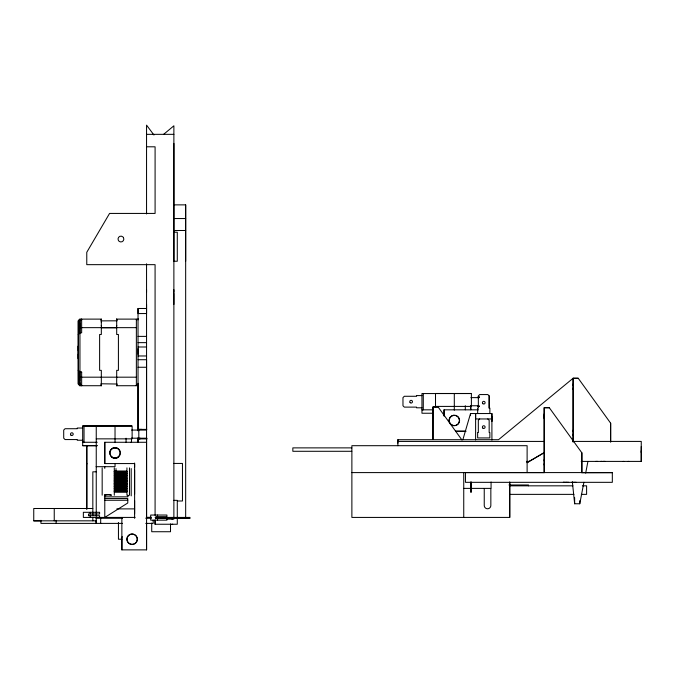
<?xml version="1.0" encoding="UTF-8"?>
<svg xmlns="http://www.w3.org/2000/svg" width="675" height="675" viewBox="0 0 675 675"><rect width="100%" height="100%" fill="white"/><g stroke="black" fill="none" stroke-linecap="round" stroke-linejoin="round"><path stroke-width="1.01" d="M101.326 377.072L101.326 385.72L79.912 385.712L79.945 371.849L81.658 372.246M79.945 323.73L79.945 328.421M79.945 384.016L81.65 385.712L81.658 372.06L79.954 372.06M97.04 445.686L82.704 445.686L82.679 426.001L132.123 425.925L132.123 438.851L96.247 438.86M86.797 445.686L86.797 509.102L86.797 445.407M134.62 463.565L104.785 463.565L104.785 442.277L146.568 442.277M116.699 377.072L116.657 385.72L136.367 385.72L137.506 384.581M116.699 321.342L116.657 319.115L136.367 319.115L136.367 385.72L136.325 385.071M121.863 517.421L121.863 549.872L146.568 549.872L146.576 438.109M134.62 518.349L134.62 463.033M134.62 513.7L134.62 500.614M134.612 494.167L134.612 470.264M134.62 467.21L134.62 464.138M138.029 438.109L138.029 442.429M138.029 430.81L138.029 308.483L146.576 308.483M138.021 354.409L138.021 348.595M138.029 319.908L138.029 318.549M138.029 308.483L138.029 313.571L146.576 313.538L146.568 304.433M139.118 438.877L139.118 438.202M140.096 438.202L140.096 438.877L138.746 438.877L146.796 438.877L146.77 438.202M146.576 429.773L146.576 359.716L138.029 359.716M146.551 292.258L146.551 289.693M155.09 524.247L155.09 520.155L155.09 524.247L177.289 524.247L177.289 500.344L173.872 500.344M163.628 134.342L173.88 125.803L173.872 519.126L166.565 519.126M185.667 261.25L185.667 204.871L173.433 204.871M397.879 443.129L397.879 439.712L498.513 439.712L573.117 378.262L578.222 378.253L610.647 423.183L610.647 442.117L610.639 423.183M444.049 409.826L444.049 415.91L444.049 409.826L478.524 409.826M478.373 406.434L477.9 405.759M491.915 418.255L491.889 413.539L470.526 413.539L462.864 439.72M527.116 472.601L527.116 445.694L351.877 445.694L351.877 517.43L509.743 517.421L509.743 482.11M544.193 472.635L544.202 407.717L549.307 407.717L581.732 452.647L581.732 472.627L612.326 472.601L612.326 482.33L465.455 482.33L465.455 472.584L544.193 472.635L544.202 452.647L527.108 462.637L544.202 452.647M573.117 442.125L573.117 378.253L578.222 378.262M641.25 452.545L641.25 446.546M79.945 381.105L79.945 376.675M81.616 319.764L81.616 319.123L79.945 320.819L79.945 332.986L81.658 332.775L81.65 319.191M101.326 383.493L101.326 384.016M116.657 383.78L116.699 385.72L116.699 383.493M136.325 319.764L136.367 319.115M432.996 414.104C432.937 409.32 432.945 421.47 432.996 416.821M544.202 459.65L544.202 460.949M544.202 465.041L544.202 463.742M573.117 389.399L573.117 388.133M573.117 384.05L573.117 385.408M573.117 435.586L573.117 434.278M573.117 430.186L573.117 431.485M79.954 332.589L78.3 334.69L78.266 320.819L79.912 319.123L101.326 319.115L101.326 322.237M79.954 372.246L78.258 370.145L78.292 384.016L79.912 385.712L79.945 382.084M86.797 463.404L86.797 464.012M101.326 321.342L101.292 319.115L101.284 320.878L116.691 320.811L116.691 319.115L116.699 325.882M81.658 385.712L81.616 385.071M572.349 481.798L574.644 503.761L579.766 503.761L583.9 482.304M585.681 473.099L587.849 461.86M479.68 418.956L478.322 420.314L478.322 432.515L477.638 432.515L477.647 437.94L489.847 437.94L489.839 432.515L489.164 432.515L489.164 420.314L487.806 418.956M171.99 519.126L172.682 519.126M171.998 524.247L172.682 524.247M605.138 461.396L603.264 461.388M576.222 482.321L573.64 482.313M151.301 517.404L146.568 517.421L146.551 263.798M566.789 482.33L563.372 482.321L564.072 482.33M146.551 134.342L173.88 134.342M146.551 146.787L155.09 146.812L155.09 213.427L109.569 213.427L86.771 252.29L86.771 264.659L155.081 264.659L155.09 515.312M173.897 218.54L185.667 218.54M173.897 230.496L185.667 230.496M173.88 232.208L177.289 232.208L177.289 261.242L173.88 261.242L173.88 143.404M81.658 327.653L136.367 327.653M101.326 327.763L116.699 327.763M138.029 336.386L146.576 336.386M138.029 342.638L146.576 342.638M138.029 346.992L146.576 346.992M138.029 355.97L146.576 355.97M138.029 367.259L146.576 367.259M81.658 377.182L136.367 377.182M101.292 383.78L116.699 384.016M421.959 395.601L416.526 395.592L416.534 396.276L404.325 396.276L402.967 397.626L402.975 405.768L404.333 407.118L416.534 407.118L416.534 407.801L421.959 407.801M479.191 396.951L478.001 396.951M478.373 397.626L477.9 397.626M470.897 397.626L479.191 397.626M470.897 405.759L479.191 405.759M435.51 406.409L471.386 406.409L471.386 393.483L435.51 393.483L435.51 407.076M479.36 406.434L477.9 406.434L479.191 406.434M438.1 406.949L432.996 406.949L432.97 439.4L432.996 406.949L438.1 406.957L461.962 440.007M477.672 413.539L477.655 408.113L478.347 408.113L478.339 395.913L479.706 394.563L487.839 394.563L489.189 395.913L489.181 408.113L489.873 408.113L489.873 413.539M433.384 409.826L421.959 409.826L421.934 393.559L470.745 393.559M433.536 413.243L421.959 413.243L421.959 409.826L423.293 409.826L423.293 393.559M491.881 418.956L475.613 418.956L475.622 413.539L475.613 439.973M82.704 426.001L131.507 426.009M82.696 428.034L77.262 428.034L77.271 428.718L65.062 428.718L63.703 430.068L63.72 438.202L65.07 439.56L77.271 439.56L77.271 440.235L82.696 440.235M141.792 429.384L138.645 429.393L146.77 429.393M138.814 430.068L138.814 438.202M131.633 430.068L146.298 430.068M455.473 431.114L465.868 431.123M455.482 431.342L465.868 431.342M131.633 438.202L146.568 438.202M146.298 438.877L146.77 438.877M397.879 441.425L544.32 441.425M572.771 441.425L641.25 441.416L641.25 461.405L581.2 461.405M97.234 442.277L82.679 442.268L83.43 442.268M130.756 442.268L131.507 442.277L131.482 438.202M82.704 445.686L97.234 445.686M351.793 447.879L292.84 447.879L292.84 451.288L351.793 451.288M623.219 461.405L623.725 461.405M628.678 461.405L628.172 461.405M526.416 461.405L529.571 461.405M600.834 461.396L602.058 461.396M173.492 463.438L182.461 463.438L182.461 500.993L177.483 500.993M96.078 466.687L115.037 466.687L115.037 463.607M114.294 471.218L126.934 471.218M114.294 471.31L126.934 471.327M114.294 471.487L126.934 471.487M96.247 471.817L92.829 471.817L92.829 515.692M114.294 471.96L126.934 471.96M114.294 472.357L126.934 472.357M351.877 472.601L612.326 472.584L581.723 472.618L581.723 452.647L581.723 472.618M114.294 473.875L126.934 473.875M114.294 474.272L126.934 474.272M114.294 475.487L126.934 475.487M114.294 475.673L126.934 475.673M114.294 476.103L126.934 476.103M114.294 476.913L126.934 476.913M114.294 477.875L126.934 477.875M114.294 478.043L126.934 478.043M114.294 478.963L126.934 478.887M114.294 479.09L126.934 479.09M114.294 480.001L126.934 480.001M114.294 480.625L126.934 480.625M114.294 480.76L126.934 480.76M114.294 481.663L126.934 481.663M114.294 481.781L126.934 481.781M114.294 482.313L126.934 482.313M571.911 482.321L573.134 482.321M114.294 483.241L126.934 483.241M114.294 483.46L126.934 483.46M114.294 483.545L126.934 483.545M114.294 484.414L126.934 484.414M114.294 484.583L126.934 484.583M508.942 484.979L528.5 484.979L528.5 485.831M114.294 485.468L126.934 485.468M509.633 485.831L572.915 485.831M582.39 485.831L586.6 485.831L586.6 494.37L581.335 494.37M114.294 486.143L126.934 486.11M114.294 486.312L126.934 486.312M114.294 486.894L126.934 486.894M114.294 487.08L126.934 487.08M114.294 488.236L126.934 488.236M463.742 488.388L491.071 488.388L491.071 481.984M114.294 488.843L126.934 488.843M114.294 488.919L126.934 488.919M114.294 489.029L126.934 489.029M114.294 490.354L126.934 490.354M114.294 490.801L126.934 490.801M114.294 491.602L126.934 491.602M114.294 491.763L126.934 491.788M114.294 491.873L126.934 491.873M509.743 494.37L573.961 494.37M104.785 496.851L127.778 496.851L127.778 495.07M104.785 498.555L127.778 498.555L127.778 502.993L104.785 517.421L104.785 494.64M104.785 500.259L127.778 500.259M92.829 508.494L33.75 508.494L33.75 520.838L96.247 520.83M116.826 508.882L134.62 508.882M156.026 517.404L157.908 517.404M135.084 517.421L83.362 517.43L83.362 512.3L99.596 512.3L99.596 514.013L88.492 514.013L88.492 515.717L99.596 515.717L99.571 517.43M146.264 517.421L150.457 517.421M155.09 517.421L189.987 517.43L189.987 518.451L155.824 518.451L155.824 516.746L166.928 516.746L166.911 515.033L150.702 515.033L150.702 520.155L166.928 520.155L166.928 518.451M95.951 518.273L122.445 518.273M145.775 518.273L151.318 518.273M155.697 518.273L157.79 518.273M166.177 518.273L174.563 518.273M176.943 518.273L189.236 518.273L189.236 517.421M33.75 520.838L41.006 520.83M122.563 523.395L40.922 523.395L40.922 520.324M145.775 523.395L153.174 523.395L153.174 520.324M478.373 396.951L479.36 396.951M549.307 407.725L544.177 407.717L544.193 453.777M595.713 461.413L597.62 461.396M566.713 482.321L568.696 482.321M491.889 413.539L491.915 440.108M79.945 385.712L78.292 384.016L78.258 334.69L78.292 320.819L79.945 319.123L79.954 377.182M153.959 135.017L146.551 125.128L146.551 213.975M544.16 416.948L544.151 415.513M101.292 385.644L101.284 383.957M116.657 385.644L116.657 383.957M641.25 450.816L641.25 461.405M544.202 413.876L544.168 418.601M491.906 419.664C491.923 426.001 491.881 412.712 491.915 417.606M101.326 321.612L101.326 325.882M78.283 350.764L78.283 346.013L78.283 358.822L78.275 354.071M579.766 500.715L579.766 503.761M574.644 497.669L574.644 503.761M573.117 378.262L573.117 440.016M509.743 482.153L509.743 517.421M490.843 488.877L490.843 505.474A3.299 3.299 0 0 1 487.544 508.773A3.299 3.299 0 0 1 484.245 505.474L484.245 488.877M489.189 395.913L489.189 408.113M471.428 481.984L471.428 492.235L470.576 492.235L470.576 481.984M470.77 405.768L470.77 409.835L470.745 405.759M470.526 413.539L470.526 415.623M465.311 405.759L465.311 409.826M463.742 472.677L463.742 517.43M454.3 393.483L454.309 410.181M397.879 439.72L397.879 445.702M185.667 204.871L185.667 517.43M173.872 289.693L173.872 292.258M173.872 293.423L173.872 304.442M170.505 523.935L170.505 531.731L151.723 531.731L151.723 523.133M163.679 517.43L163.679 518.451M163.578 517.43L163.578 518.451M163.266 517.43L163.266 518.451M162.768 517.43L162.768 518.451M162.127 517.43L162.127 518.451M161.384 517.43L161.384 518.451M160.608 517.43L160.608 518.451M157.537 515.033L157.537 516.746M157.537 517.43L157.537 520.155M146.568 522.737L146.568 549.872M138.029 383.324L138.029 430.54M138.029 437.898L138.029 442.1M131.203 468.551L131.203 495.88M129.49 467.876L129.49 495.205M128.638 495.416L128.638 495.88M126.934 467.876L126.934 495.205M126.056 438.202L126.056 442.268M121.88 539.401L121.88 549.872M118.446 522.467L118.446 539.224L121.863 539.224A10.243 10.243 0 0 1 122.217 536.574M116.699 325.443L116.699 334.488L118.412 334.488L118.412 370.347L116.699 370.347L116.699 377.182M116.665 319.115L116.665 320.819M115.999 468.568L115.999 470.694M115.028 425.933L115.037 442.623M114.294 467.893L114.294 495.188M104.785 442.277L104.785 463.565M104.785 466.687L104.785 468.399M102.17 467.893L102.17 495.188M101.326 325.443L101.326 334.488L99.622 334.488L99.622 370.347L101.326 370.347L101.326 377.182M101.292 384.016L101.317 385.72M100.685 518.273L100.685 523.395M96.247 425.933L96.247 516.383M96.247 517.421L96.247 523.395M96.078 520.324L96.078 523.395M92.829 517.75L92.829 520.83M90.197 512.3L90.197 514.013M90.197 515.717L90.197 517.43M84.029 426.001L84.029 442.268M78.258 334.488L78.258 370.347M56.118 520.324L56.118 523.395M54.245 508.494L54.245 520.838M118.336 457.178A5.29 5.29 0 0 1 111.89 457.279M110.126 451.077A5.29 5.29 0 0 1 110.793 449.871M111.755 448.883A5.29 5.29 0 0 1 119.197 449.744M104.844 495.138L106.422 494.885A3.223 1.097 0 0 1 109.873 494.885L111.485 495.188A3.417 0.599 0 0 0 108.143 494.691A3.417 0.599 0 0 0 104.828 495.138M126.934 473.648L114.294 473.648L126.934 473.69M123.449 237.592L122.985 236.984A2.902 2.902 0 0 0 118.42 240.494L118.876 241.093A2.902 2.902 0 0 0 123.449 237.592M451.744 424.913A5.122 5.122 0 0 0 459.422 420.474A5.122 5.122 0 0 0 451.744 416.036A5.122 5.122 0 0 0 451.744 424.913M451.651 425.056A5.29 5.29 0 0 0 459.591 420.474A5.29 5.29 0 0 0 451.651 415.884A5.29 5.29 0 0 0 451.651 425.056M410.155 402.654A1.358 1.358 0 0 0 412.417 402.047A1.358 1.358 0 0 0 410.763 400.385A1.358 1.358 0 0 0 410.155 402.654M112.396 457.507A5.29 5.29 0 0 0 120.336 452.917A5.29 5.29 0 0 0 112.396 448.335A5.29 5.29 0 0 0 112.396 457.507M128.647 543.223A5.29 5.29 0 0 0 137.312 540.228A5.29 5.29 0 0 0 130.393 534.22A5.29 5.29 0 0 0 128.647 543.223M129.558 543.662A5.122 5.122 0 0 0 137.244 539.224A5.122 5.122 0 0 0 129.558 534.786A5.122 5.122 0 0 0 129.558 543.662M70.892 435.097A1.358 1.358 0 0 0 73.162 434.489A1.358 1.358 0 0 0 71.499 432.827A1.358 1.358 0 0 0 70.892 435.097M112.48 457.355A5.122 5.122 0 0 0 120.167 452.917A5.122 5.122 0 0 0 112.48 448.478A5.122 5.122 0 0 0 112.48 457.355M482.802 403.65A1.358 1.358 0 0 0 485.063 403.043A1.358 1.358 0 0 0 483.41 401.38A1.358 1.358 0 0 0 482.802 403.65M482.785 428.051A1.358 1.358 0 0 0 485.055 427.444A1.358 1.358 0 0 0 483.393 425.782A1.358 1.358 0 0 0 482.785 428.051"/></g></svg>
